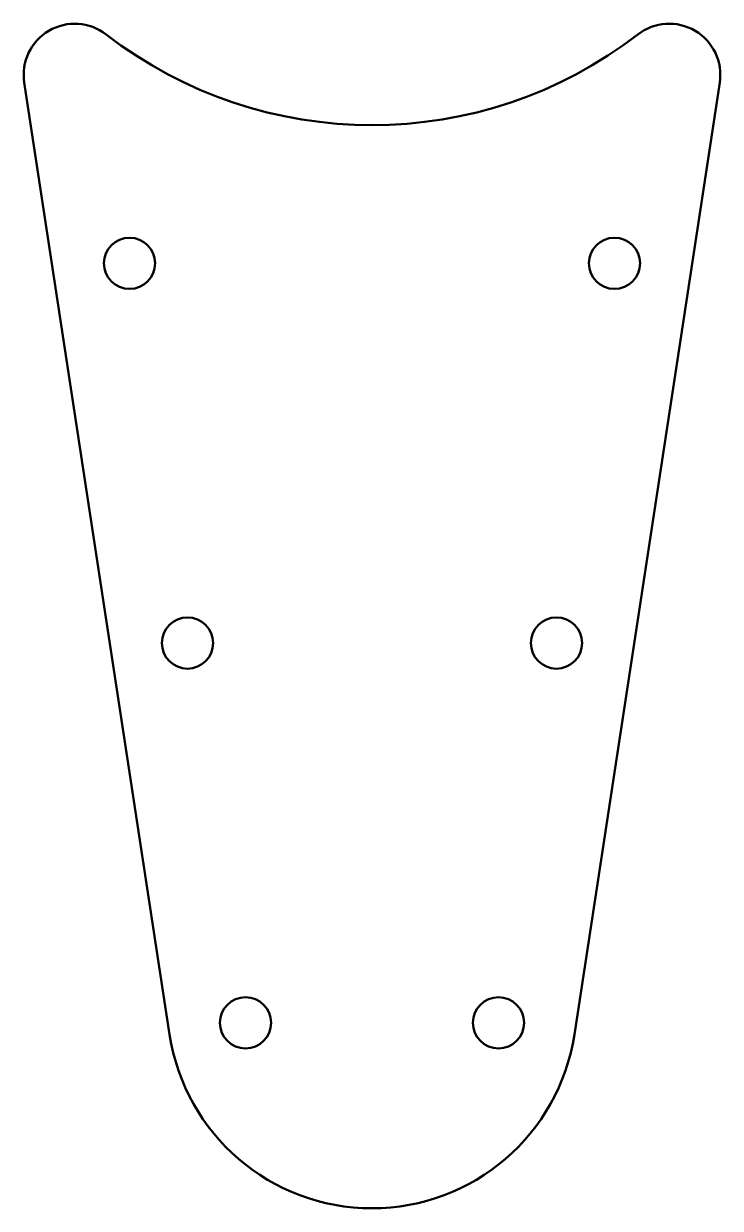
# Model space of a CAD drawing. Header units: millimetres. Extents: x 125.1 to 152.3, y 99.4 to 145.6.
import ezdxf

# ---------------------------------------------------------------- set-up
doc = ezdxf.new("R2010")
doc.units = ezdxf.units.MM
doc.layers.add('Visible (ISO)', color=7, linetype='Continuous', lineweight=50)

msp = doc.modelspace()

# ---------------------------------------------------------------- linework, layer by layer
at = {"layer": 'Visible (ISO)'}
for p, q in [((130.772, 106.145), (125.092, 143.31)), ((152.268, 143.31), (146.588, 106.145))]:
    msp.add_line(p, q, dxfattribs=at)
for centre in [(129.205, 136.254), (148.155, 136.254), (131.471, 121.426), (145.889, 121.426), (133.738, 106.598), (143.623, 106.598)]:
    msp.add_circle(centre, 1, dxfattribs=at)
for centre, radius, start, end in [((127.069, 143.612), 2, 52.33, 188.6895), ((150.291, 143.612), 2, 351.3105, 127.67), ((138.68, 158.651), 17, 232.33, 307.67), ((138.68, 107.353), 8, 188.6895, 351.3105)]:
    msp.add_arc(centre, radius, start, end, dxfattribs=at)

doc.saveas('drawing.dxf')
